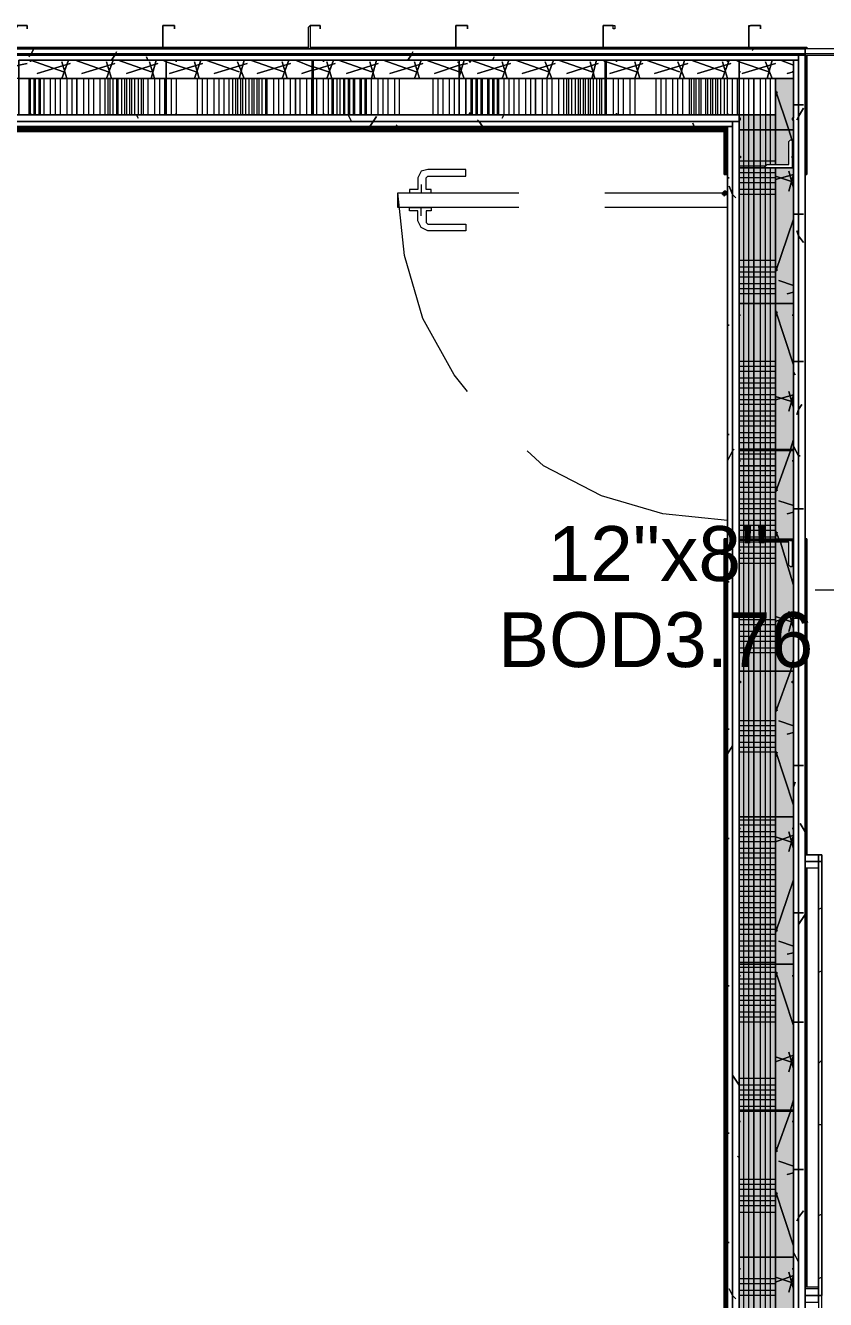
# Model space of a CAD drawing. Header units: metres. Extents: x -2 to 207, y -8 to 52.
# Drawn here: x 43.887 to 46.102, y 17.772 to 21.298 of the extents above; entities that cross this region are included whole.
import ezdxf

# ---------------------------------------------------------------- set-up
doc = ezdxf.new("R2010")
doc.units = ezdxf.units.M
doc.layers.add('HVAC - Ductos', color=5, linetype='Continuous', lineweight=0)
doc.layers.add('PDF_Text', color=7, linetype='Continuous', lineweight=0)
doc.layers.add('PDF_Geometry', color=7, linetype='Continuous', lineweight=0, true_color=0xaaaaaa)
doc.layers.add('PDF_Solid Fills', color=7, linetype='Continuous', lineweight=0, true_color=0xffffff)
doc.styles.add('PDF Helvetica', font='')
doc.styles.get('PDF Helvetica').set_extended_font_data('Helvetica')

msp = doc.modelspace()

# ---------------------------------------------------------------- hatches: boundary and pattern name
at = {"layer": 'PDF_Solid Fills', "lineweight": 0, "transparency": 33554559}
for points in [[(45.9629, 19.8773), (46.0088, 19.8773), (46.0088, 19.8039), (45.9996, 19.8039), (45.9996, 19.8681), (45.9629, 19.8681), (45.9629, 16.638), (46.0133, 16.638), (46.0133, 21.151), (45.9629, 21.151), (45.9629, 20.9127), (45.9996, 20.9127), (45.9996, 20.9814), (46.0088, 20.9814), (46.0088, 20.9036), (45.9629, 20.9036)], [(45.9629, 19.8773), (46.0088, 19.8773), (46.0088, 19.8039), (45.9996, 19.8039), (45.9996, 19.8681), (45.9629, 19.8681), (45.9629, 16.638), (46.0133, 16.638), (46.0133, 21.151), (45.9629, 21.151), (45.9629, 20.9127), (45.9996, 20.9127), (45.9996, 20.9814), (46.0088, 20.9814), (46.0088, 20.9036), (45.9629, 20.9036)], [(45.9629, 20.9127), (45.9629, 21.0501), (45.8621, 21.0501), (45.8621, 16.6884), (45.9629, 16.6884), (45.9629, 19.8727), (45.9309, 19.8773), (45.9629, 19.8773), (45.9629, 20.9036), (45.9309, 20.9081), (45.9355, 20.9127)], [(45.9629, 20.9127), (45.9629, 21.0501), (45.8621, 21.0501), (45.8621, 16.6884), (45.9629, 16.6884), (45.9629, 19.8681), (45.9401, 19.8727), (45.9309, 19.8773), (45.9629, 19.8773), (45.9629, 20.9036), (45.9309, 20.9081), (45.9355, 20.9127)]]:
    msp.add_hatch(color=256, dxfattribs=at).paths.add_polyline_path(points)

# ---------------------------------------------------------------- linework, layer by layer
at = {"layer": 'HVAC - Ductos', "lineweight": 0}
msp.add_lwpolyline([(46.5861, 19.7352), (46.0729, 19.7352)], dxfattribs=at)
at = {"layer": 'PDF_Geometry', "lineweight": 0}
for points in [[(43.8645, 21.2334), (43.86, 21.2334), (43.86, 21.293), (43.86, 21.2976), (43.8645, 21.2976), (43.892, 21.2976), (43.892, 21.2884), (43.892, 21.2976), (43.8645, 21.2976), (43.8645, 21.293), (43.86, 21.293), (43.86, 21.2334), (43.8645, 21.2334), (43.892, 21.2334)], [(44.2677, 21.2334), (44.2677, 21.293), (44.2677, 21.2976), (44.2997, 21.2976), (44.2997, 21.2884), (44.2997, 21.2976), (44.2677, 21.2976), (44.2677, 21.293), (44.2677, 21.2334), (44.2997, 21.2334)], [(44.6755, 21.2334), (44.6709, 21.2334), (44.6709, 21.293), (44.6755, 21.2976), (44.703, 21.2976), (44.703, 21.2884), (44.703, 21.2976), (44.6755, 21.2976), (44.6755, 21.293), (44.6755, 21.2334), (44.703, 21.2334)], [(45.0787, 21.2334), (45.0787, 21.293), (45.0787, 21.2976), (45.1108, 21.2976), (45.1108, 21.2884), (45.1108, 21.2976), (45.0787, 21.2976), (45.0787, 21.293), (45.0787, 21.2334), (45.1108, 21.2334)], [(45.4864, 21.2334), (45.4864, 21.293), (45.4864, 21.2976), (45.5185, 21.2976), (45.5185, 21.2884), (45.5139, 21.2884), (45.5139, 21.2976), (45.4864, 21.2976), (45.4864, 21.293), (45.4864, 21.2334), (45.5139, 21.2334), (45.5139, 21.238), (45.5185, 21.238), (45.5185, 21.2334)], [(45.8942, 21.2334), (45.8897, 21.2334), (45.8897, 21.293), (45.8897, 21.2976), (45.8942, 21.2976), (45.9217, 21.2976), (45.9217, 21.2884), (45.9217, 21.2976), (45.8942, 21.2976), (45.8897, 21.293), (45.8897, 21.2334), (45.8942, 21.2334), (45.9217, 21.2334)], [(46.6914, 21.2334), (41.7982, 21.2334), (41.7982, 21.2151), (46.6914, 21.2151)], [(46.0454, 21.2334), (42.0181, 21.2334), (42.0181, 21.2151), (46.0454, 21.2151)], [(43.892, 21.238), (43.892, 21.2334)], [(43.892, 21.2334), (44.2677, 21.2334)], [(44.2997, 21.238), (44.2997, 21.2334)], [(44.2997, 21.2334), (44.6755, 21.2334)], [(44.703, 21.238), (44.703, 21.2334)], [(44.703, 21.2334), (45.0787, 21.2334)], [(45.1108, 21.238), (45.1108, 21.2334)], [(45.1108, 21.2334), (45.4864, 21.2334)], [(45.5139, 21.2334), (45.8942, 21.2334)], [(45.9217, 21.238), (45.9217, 21.2334)], [(42.0319, 16.8212), (42.0319, 16.638), (42.0319, 16.6197), (45.8301, 16.6197), (46.0133, 16.6197), (46.0271, 16.6197), (46.0271, 21.0181), (46.0271, 21.2014), (46.0271, 21.2151), (42.0319, 21.2151), (42.0319, 21.2014), (42.0319, 21.0181)], [(43.9012, 21.2014), (43.8737, 21.2014), (43.8691, 21.2014), (43.8691, 21.0501), (43.8737, 21.0501), (43.9012, 21.0501), (43.9012, 21.0547), (43.9012, 21.0501), (43.8737, 21.0501), (43.8691, 21.0501), (43.8691, 21.2014), (43.8737, 21.2014), (43.9012, 21.2014), (43.9012, 21.1968)], [(43.9012, 21.2014), (44.2769, 21.2014)], [(44.3043, 21.2014), (44.2769, 21.2014), (44.2769, 21.0501), (44.3043, 21.0501), (44.3043, 21.0547), (44.3043, 21.0501), (44.2769, 21.0501), (44.2769, 21.2014), (44.3043, 21.2014), (44.3043, 21.1968)], [(44.3043, 21.2014), (44.6847, 21.2014)], [(44.7121, 21.2014), (44.6847, 21.2014), (44.6801, 21.2014), (44.6801, 21.0501), (44.6847, 21.0501), (44.7121, 21.0501), (44.7121, 21.0547), (44.7121, 21.0501), (44.6847, 21.0501), (44.6847, 21.2014), (44.7121, 21.2014), (44.7121, 21.1968)], [(44.7121, 21.2014), (45.0878, 21.2014)], [(45.1199, 21.2014), (45.0878, 21.2014), (45.0878, 21.0501), (45.1199, 21.0501), (45.1199, 21.0547), (45.1153, 21.0547), (45.1153, 21.0501), (45.0878, 21.0501), (45.0878, 21.2014), (45.1153, 21.2014), (45.1153, 21.1968), (45.1199, 21.1968)], [(45.1199, 21.2014), (45.4956, 21.2014)], [(45.5231, 21.2014), (45.4956, 21.2014), (45.491, 21.2014), (45.491, 21.0501), (45.4956, 21.0501), (45.5231, 21.0501), (45.5231, 21.0547), (45.5231, 21.0501), (45.4956, 21.0501), (45.4956, 21.2014), (45.5231, 21.2014), (45.5231, 21.1968)], [(45.5231, 21.2014), (45.8301, 21.2014)], [(45.8301, 21.1968), (45.8301, 21.2014)], [(45.8576, 21.2014), (45.8621, 21.2014), (45.8621, 21.0501), (45.8576, 21.0501), (45.8301, 21.0501), (45.8301, 21.0547), (45.8301, 21.0501), (45.8576, 21.0501), (45.8621, 21.0501), (45.8621, 21.2014), (45.8576, 21.2014), (45.8301, 21.2014)], [(45.8621, 21.1968), (45.8621, 21.2014), (46.0133, 21.2014), (46.0133, 21.1968), (46.0133, 21.1693), (46.0088, 21.1693), (46.0133, 21.1693), (46.0133, 21.1968), (46.0133, 21.2014), (45.8621, 21.2014), (45.8621, 21.1968), (45.8621, 21.1693)], [(46.0454, 16.6059), (46.0454, 21.2151), (46.0271, 21.2151), (46.0271, 16.6059)], [(46.05, 20.8852), (46.05, 21.2151), (46.05, 20.8852), (46.0454, 20.8852), (46.0454, 21.2151), (46.0454, 20.8852)], [(45.8667, 21.1693), (45.8621, 21.1693)], [(44.0294, 21.0501), (44.0294, 21.151)], [(44.6343, 21.151), (44.6343, 21.0501)], [(45.491, 21.151), (45.0878, 21.151), (44.6847, 21.151), (45.0878, 21.151)], [(45.1062, 21.151), (45.1062, 21.0501)], [(45.2986, 21.0501), (45.2986, 21.151)], [(45.9034, 21.151), (45.9034, 21.0501)], [(45.8621, 21.0501), (42.2014, 21.0501), (42.2014, 21.0319), (45.8621, 21.0319)], [(45.9034, 21.0501), (45.9034, 21.0089), (45.9034, 20.9036), (45.9034, 20.5279), (45.9034, 20.1247), (45.9034, 20.5279), (45.9034, 20.9036), (45.9034, 21.0089)], [(42.2151, 16.8212), (42.2151, 16.803), (45.8301, 16.803), (45.8438, 16.803), (45.8438, 21.0181), (45.8438, 21.0319), (42.2151, 21.0319), (42.2151, 21.0181)], [(42.2151, 21.0181), (45.8438, 21.0181), (45.8438, 21.0319), (42.2151, 21.0319)], [(42.2334, 21.0181), (45.8301, 21.0181), (45.8301, 16.8212), (42.2334, 16.8212)], [(42.2334, 21.0135), (45.8301, 21.0135), (42.2334, 21.0135), (45.8255, 21.0135)], [(45.8209, 21.0043), (45.8209, 21.0089), (45.8255, 21.0135), (45.8301, 21.0135), (45.8301, 21.0181), (45.8301, 20.8852), (45.8301, 21.0181), (45.8301, 20.8852), (45.8301, 21.0181), (45.8301, 21.0135), (45.8255, 21.0135), (45.8209, 21.0089), (45.8209, 21.0043), (45.8209, 20.8852), (45.8209, 21.0043), (45.8209, 20.8852), (45.8209, 21.0089), (42.2426, 21.0089), (45.8209, 21.0089), (45.8209, 20.8852)], [(45.7476, 21.0181), (42.2747, 21.0181)], [(45.8255, 20.8852), (45.8255, 21.0135), (45.8255, 20.8852), (45.8209, 20.8852), (45.8255, 20.8852), (45.8209, 20.8852), (45.8255, 20.8852), (45.8301, 20.8852), (45.8301, 21.0135), (45.8301, 20.8852), (45.8301, 21.0181), (45.8301, 20.8852)], [(45.8301, 21.0181), (45.8301, 16.803), (45.8438, 16.803), (45.8438, 21.0181)], [(45.8621, 21.041), (45.8621, 21.0089), (46.0133, 21.0089), (46.0133, 21.041), (46.0088, 21.041), (46.0088, 21.0364), (46.0133, 21.0364), (46.0133, 21.0089), (45.8621, 21.0089), (45.8621, 21.0364), (45.8667, 21.0364), (45.8667, 21.041)], [(45.9309, 20.9036), (45.9355, 20.9081), (45.9401, 20.9127), (45.9996, 20.9127), (45.9996, 20.9769), (46.0042, 20.9814), (46.0088, 20.9814), (46.0088, 20.9036)], [(46.0133, 21.0089), (46.0133, 19.8727)], [(46.0133, 20.9036), (45.8621, 20.9036), (45.8621, 20.9356), (45.8667, 20.9356), (45.8667, 20.931), (45.8621, 20.931), (45.8621, 20.9036), (46.0133, 20.9036), (46.0133, 20.931), (46.0088, 20.931), (46.0088, 20.9356), (46.0133, 20.9356)], [(45.0008, 20.8806), (45.1062, 20.8806), (45.1062, 20.899), (45.0008, 20.899), (44.9825, 20.8944), (44.9733, 20.8761), (44.9733, 20.844), (44.9504, 20.844), (44.9504, 20.8348), (45.01, 20.8348), (45.01, 20.844), (44.9962, 20.844), (44.9962, 20.8761)], [(45.8621, 20.5279), (45.8621, 20.9036)], [(45.8301, 20.8348), (45.8255, 20.8394), (45.8209, 20.8394), (45.8163, 20.8348), (45.8163, 20.8302), (45.8209, 20.8302), (45.8209, 20.8256), (45.8255, 20.8302), (45.8301, 20.8302)], [(45.8301, 20.8348), (45.8255, 20.8394), (45.8209, 20.8394), (45.8163, 20.8348), (45.8163, 20.8302), (45.8209, 20.8302), (45.8209, 20.8256), (45.8255, 20.8302), (45.8301, 20.8302)], [(45.8301, 20.8348), (45.8255, 20.8394), (45.8209, 20.8394), (45.8163, 20.8348), (45.8163, 20.8302), (45.8209, 20.8302), (45.8209, 20.8256), (45.8255, 20.8302), (45.8301, 20.8302)], [(45.8301, 20.8348), (45.8255, 20.8394), (45.8209, 20.8394), (45.8163, 20.8348), (45.8163, 20.8302), (45.8209, 20.8302), (45.8209, 20.8256), (45.8255, 20.8302), (45.8301, 20.8302)], [(45.8301, 20.8348), (45.8255, 20.8394), (45.8209, 20.8394), (45.8163, 20.8348), (45.8163, 20.8302), (45.8209, 20.8302), (45.8209, 20.8256), (45.8255, 20.8302), (45.8301, 20.8302)], [(45.8301, 20.8348), (45.8255, 20.8394), (45.8209, 20.8394), (45.8163, 20.8348), (45.8163, 20.8302), (45.8209, 20.8302), (45.8209, 20.8256), (45.8255, 20.8302), (45.8301, 20.8302)], [(45.8301, 20.8348), (45.8255, 20.8394), (45.8209, 20.8394), (45.8163, 20.8348), (45.8163, 20.8302), (45.8209, 20.8302), (45.8209, 20.8256), (45.8255, 20.8302), (45.8301, 20.8302)], [(45.8301, 20.8348), (45.8255, 20.8394), (45.8209, 20.8394), (45.8163, 20.8348), (45.8163, 20.8302), (45.8209, 20.8302), (45.8209, 20.8256), (45.8255, 20.8302), (45.8301, 20.8302)], [(45.8255, 20.8348), (45.8255, 20.8394), (45.8209, 20.8394), (45.8209, 20.8348), (45.8209, 20.8302), (45.8255, 20.8302)], [(45.8255, 20.8394), (45.8209, 20.8394)], [(45.8255, 20.8394), (45.8209, 20.8394)], [(45.8209, 20.8348), (45.8209, 20.8302)], [(45.8209, 20.8348), (45.8209, 20.8302)], [(45.8255, 20.8302), (45.8255, 20.8348)], [(45.8255, 20.8302), (45.8255, 20.8348)], [(44.9962, 20.7524), (45.0008, 20.7478), (45.1062, 20.7478), (45.1062, 20.7294), (45.0008, 20.7294), (44.9825, 20.7386), (44.9733, 20.757), (44.9733, 20.7844), (44.9504, 20.7844), (44.9504, 20.7936), (45.01, 20.7936), (45.01, 20.7844), (44.9962, 20.7844), (44.9962, 20.757)], [(45.8621, 20.5279), (46.0133, 20.5279), (46.0133, 20.4958), (46.0088, 20.4958), (46.0133, 20.4958), (46.0133, 20.5279), (45.8621, 20.5279), (45.8621, 20.4958)], [(45.8667, 20.4958), (45.8621, 20.4958)], [(45.8621, 20.1201), (45.8621, 20.4958)], [(45.8621, 20.1201), (45.8621, 20.1247), (46.0133, 20.1247), (46.0133, 20.1201), (46.0133, 20.0926), (46.0088, 20.0926), (46.0133, 20.0926), (46.0133, 20.1201), (45.8621, 20.1201), (45.8621, 20.0926)], [(45.9034, 20.1201), (45.9034, 19.8773)], [(45.9629, 19.8773), (45.9629, 20.1201)], [(45.8667, 20.0926), (45.8621, 20.0926)], [(45.8621, 19.103), (45.8621, 20.0926)], [(45.8621, 20.0788), (45.9629, 20.0788)], [(45.8621, 19.8727), (45.8621, 19.8773), (46.0133, 19.8773), (46.0133, 19.8727), (46.0133, 19.8452), (46.0088, 19.8452), (46.0133, 19.8452), (46.0133, 19.8727), (45.8621, 19.8727), (45.8621, 19.8452)], [(45.9034, 19.8727), (45.9034, 19.5107), (45.9034, 19.1075), (45.9034, 18.6998), (45.9034, 18.2966), (45.9034, 18.6998), (45.9034, 19.1075), (45.9034, 19.5107)], [(46.0088, 19.7994), (46.0042, 19.7994), (45.9996, 19.8039), (45.9996, 19.8681), (45.9401, 19.8681), (45.9355, 19.8681), (45.9309, 19.8727), (46.0088, 19.8727)], [(46.0454, 19.8773), (46.0454, 19.0022), (46.0821, 19.0022), (46.0821, 18.9838), (46.0821, 19.0022), (46.0454, 19.0022), (46.0454, 19.8773), (46.05, 19.8773), (46.05, 19.0022), (46.05, 19.8773)], [(45.8667, 19.8452), (45.8621, 19.8452)], [(46.0133, 19.8452), (46.0133, 19.5107)], [(45.8621, 19.5107), (46.0133, 19.5107), (46.0133, 19.4787), (46.0088, 19.4787), (46.0088, 19.4832), (46.0133, 19.4832), (46.0133, 19.5107), (45.8621, 19.5107), (45.8621, 19.4832), (45.8667, 19.4832), (45.8667, 19.4787), (45.8621, 19.4787)], [(46.0133, 19.4832), (46.0133, 18.6998)], [(45.8621, 19.103), (45.8621, 19.1075), (46.0133, 19.1075), (46.0133, 19.103), (46.0133, 19.0754), (46.0088, 19.0754), (46.0133, 19.0754), (46.0133, 19.103), (46.0133, 19.1075), (45.8621, 19.1075), (45.8621, 19.103), (45.8621, 19.0754)], [(45.8667, 19.0754), (45.8621, 19.0754)], [(45.8621, 17.8888), (45.8621, 19.0754)], [(46.0912, 18.9838), (46.0912, 19.0022), (46.0821, 19.0022), (46.0821, 18.9838), (46.0821, 19.0022), (46.0912, 19.0022), (46.0912, 18.9838), (46.0821, 18.9838), (46.0454, 18.9838), (46.0821, 18.9838), (46.0821, 17.7834), (46.0821, 18.9838)], [(46.0912, 17.7834), (46.0912, 18.9838)], [(46.05, 17.8063), (46.05, 18.9655)], [(45.8621, 18.8097), (45.9629, 18.8097)], [(45.8621, 18.6998), (46.0133, 18.6998), (46.0133, 18.6677), (46.0088, 18.6677), (46.0133, 18.6677), (46.0133, 18.6998), (45.8621, 18.6998), (45.8621, 18.6677)], [(45.8667, 18.6677), (45.8621, 18.6677)], [(46.0133, 18.6677), (46.0133, 18.292)], [(45.8621, 18.292), (45.8621, 18.2966), (46.0133, 18.2966), (46.0133, 18.292), (46.0133, 18.2645), (46.0088, 18.2645), (46.0133, 18.2645), (46.0133, 18.292), (45.8621, 18.292), (45.8621, 18.2645)], [(45.8667, 18.2645), (45.8621, 18.2645)], [(45.9034, 18.292), (45.9034, 17.8888), (45.9034, 17.481), (45.9034, 17.0779), (45.9034, 16.6883), (45.9034, 17.0779), (45.9034, 17.481), (45.9034, 17.8888)], [(46.0133, 18.2645), (46.0133, 17.481)], [(45.8621, 17.8888), (46.0133, 17.8888), (46.0133, 17.8567), (46.0088, 17.8567), (46.0133, 17.8567), (46.0133, 17.8888), (45.8621, 17.8888), (45.8621, 17.8567)], [(45.8667, 17.8567), (45.8621, 17.8567)]]:
    msp.add_lwpolyline(points, close=True, dxfattribs=at)
at = {"layer": 'PDF_Geometry', "color": 254, "lineweight": 0, "true_color": 0xd2d2d2}
for points in [[(45.9079, 21.2976), (45.9125, 21.2976)], [(44.3043, 21.1968), (44.3043, 21.2014)], [(44.6801, 21.1922), (44.6847, 21.1968)], [(44.6801, 21.0731), (44.6847, 21.0731)], [(45.8621, 19.8589), (45.8621, 19.8635)], [(45.8759, 19.8727), (45.8759, 19.8773)], [(45.9996, 19.8727), (45.9996, 19.8773)], [(45.9263, 18.292), (45.9263, 18.2966)]]:
    msp.add_lwpolyline(points, dxfattribs=at)
at = {"layer": 'PDF_Geometry', "lineweight": 0}
for points in [[(42.0089, 21.238), (42.238, 21.238), (42.6458, 21.238), (43.049, 21.238), (43.4568, 21.238), (43.86, 21.238), (44.2677, 21.238), (44.6709, 21.238)], [(42.0089, 21.238), (42.238, 21.238), (42.6458, 21.238), (43.049, 21.238), (43.4568, 21.238), (43.86, 21.238), (44.2677, 21.238), (44.6709, 21.238)], [(42.238, 21.2334), (42.0181, 21.2334), (46.0454, 21.2334), (45.9217, 21.2334)], [(42.238, 21.2334), (42.0181, 21.2334), (42.0181, 21.0181), (42.0181, 16.8212), (42.0181, 16.6059), (45.8301, 16.6059), (46.0454, 16.6059), (46.0454, 21.0181), (46.0454, 21.2334), (45.9217, 21.2334)], [(42.238, 21.2334), (42.0181, 21.2334), (46.0454, 21.2334), (45.9217, 21.2334)], [(44.2677, 21.2334), (43.892, 21.2334)], [(44.2677, 21.2334), (43.892, 21.2334)], [(44.6755, 21.2334), (44.2997, 21.2334)], [(44.6755, 21.2334), (44.2997, 21.2334)], [(44.6755, 21.238), (45.0787, 21.238), (45.4864, 21.238), (45.8897, 21.238), (46.05, 21.238)], [(44.6755, 21.238), (45.0787, 21.238), (45.4864, 21.238), (45.8897, 21.238), (46.05, 21.238)], [(45.0787, 21.2334), (44.703, 21.2334)], [(45.0787, 21.2334), (44.703, 21.2334)], [(45.4864, 21.2334), (45.1108, 21.2334)], [(45.4864, 21.2334), (45.1108, 21.2334)], [(45.8942, 21.2334), (45.5139, 21.2334)], [(45.8942, 21.2334), (45.5139, 21.2334)], [(46.0454, 21.2334), (45.9217, 21.2334)], [(46.0454, 21.2334), (46.05, 21.238)], [(46.05, 21.238), (46.0454, 21.2334)], [(46.0454, 21.2334), (46.0454, 21.2151), (46.0454, 21.0181)], [(46.0454, 16.6059), (46.0454, 21.2334), (46.0454, 16.6059)], [(46.05, 21.238), (46.05, 21.2334)], [(46.05, 21.238), (46.05, 21.2334)], [(41.7982, 21.2197), (46.6914, 21.2197)], [(45.8576, 21.2014), (46.0271, 21.2014), (46.0271, 21.2151), (42.0319, 21.2151), (42.0319, 21.2014), (42.2014, 21.2014)], [(43.9012, 21.2014), (44.2769, 21.2014)], [(44.3043, 21.2014), (44.6847, 21.2014)], [(44.7121, 21.2014), (45.0878, 21.2014)], [(45.1199, 21.2014), (45.4956, 21.2014)], [(45.5231, 21.2014), (45.8301, 21.2014)], [(46.0133, 16.6426), (46.0133, 16.6197), (46.0271, 16.6197), (46.0271, 21.2014), (46.0133, 21.2014), (46.0133, 21.1968), (46.0133, 21.2014), (45.8576, 21.2014), (46.0133, 21.2014), (46.0133, 21.1968)], [(46.0454, 21.0181), (46.0454, 21.2151)], [(42.1005, 21.0501), (45.9629, 21.0501), (45.9629, 21.151), (45.8621, 21.151), (45.4956, 21.151), (45.8621, 21.151), (46.0133, 21.151), (46.0133, 21.1693)], [(46.0133, 21.041), (46.0133, 21.1693), (46.0133, 21.151), (46.0133, 21.041), (46.0133, 21.151), (45.9629, 21.151), (45.9629, 21.0089), (45.9629, 20.9127)], [(44.6801, 21.0501), (44.6801, 21.151), (44.2769, 21.151), (43.8691, 21.151), (43.4659, 21.151), (43.0627, 21.151), (42.6549, 21.151), (42.2014, 21.151), (42.1005, 21.151), (42.1005, 21.0501), (42.1005, 21.0181), (42.1005, 20.8669), (42.1005, 20.4408), (42.1005, 20.0376), (42.2014, 20.0376)], [(45.4956, 21.0501), (45.4956, 21.151), (45.8621, 21.151), (45.9629, 21.151), (45.9629, 21.0501), (45.9629, 21.0181), (45.9629, 21.0089), (45.9629, 20.9127), (45.9629, 21.0089), (45.9629, 21.0501), (45.8621, 21.0501), (45.8621, 20.9356), (45.8621, 21.0181), (45.8621, 21.0319), (45.8621, 21.0501), (42.2014, 21.0501)], [(43.8691, 21.151), (44.2769, 21.151), (44.6801, 21.151), (44.2769, 21.151), (43.8691, 21.151)], [(43.8966, 21.151), (43.8966, 21.0501)], [(43.9012, 21.0501), (43.9012, 21.151)], [(43.9104, 21.151), (43.9104, 21.0501)], [(43.9149, 21.0501), (43.9149, 21.151)], [(43.9241, 21.151), (43.9241, 21.0501)], [(43.9286, 21.0501), (43.9286, 21.151)], [(43.9378, 21.151), (43.9378, 21.0501)], [(43.9562, 21.151), (43.9562, 21.0501)], [(43.9699, 21.151), (43.9699, 21.0501)], [(43.9836, 21.151), (43.9836, 21.0501)], [(44.002, 21.151), (44.002, 21.0501)], [(44.0157, 21.151), (44.0157, 21.0501)], [(44.0478, 21.151), (44.0478, 21.0501)], [(44.0615, 21.151), (44.0615, 21.0501)], [(44.0753, 21.151), (44.0753, 21.0501)], [(44.0936, 21.151), (44.0936, 21.0501)], [(44.1074, 21.151), (44.1074, 21.0501)], [(44.1165, 21.0501), (44.1165, 21.151)], [(44.1211, 21.151), (44.1211, 21.0501)], [(44.1303, 21.0501), (44.1303, 21.151)], [(44.1394, 21.151), (44.1394, 21.0501)], [(44.144, 21.0501), (44.144, 21.151)], [(44.1532, 21.151), (44.1532, 21.0501)], [(44.1623, 21.0501), (44.1623, 21.151)], [(44.1669, 21.151), (44.1669, 21.0501)], [(44.1761, 21.0501), (44.1761, 21.151)], [(44.1807, 21.151), (44.1807, 21.0501)], [(44.1898, 21.0501), (44.1898, 21.151)], [(44.199, 21.151), (44.199, 21.0501)], [(44.2081, 21.0501), (44.2081, 21.151)], [(44.2127, 21.151), (44.2127, 21.0501)], [(44.2265, 21.151), (44.2265, 21.0501)], [(44.2448, 21.151), (44.2448, 21.0501)], [(44.2585, 21.151), (44.2585, 21.0501)], [(44.2723, 21.151), (44.2723, 21.0501)], [(44.2906, 21.151), (44.2906, 21.0501)], [(44.3043, 21.151), (44.3043, 21.0501)], [(44.3639, 21.0501), (44.3639, 21.151)], [(44.3777, 21.0501), (44.3777, 21.151)], [(44.3914, 21.0501), (44.3914, 21.151)], [(44.4098, 21.0501), (44.4098, 21.151)], [(44.4235, 21.0501), (44.4235, 21.151)], [(44.4372, 21.0501), (44.4372, 21.151)], [(44.451, 21.0501), (44.451, 21.151)], [(44.4602, 21.151), (44.4602, 21.0501)], [(44.4693, 21.0501), (44.4693, 21.151)], [(44.4739, 21.151), (44.4739, 21.0501)], [(44.483, 21.0501), (44.483, 21.151)], [(44.4876, 21.151), (44.4876, 21.0501)], [(44.4968, 21.0501), (44.4968, 21.151)], [(44.506, 21.151), (44.506, 21.0501)], [(44.5152, 21.0501), (44.5152, 21.151)], [(44.5197, 21.151), (44.5197, 21.0501)], [(44.5289, 21.0501), (44.5289, 21.151)], [(44.5334, 21.151), (44.5334, 21.0501)], [(44.5426, 21.0501), (44.5426, 21.151)], [(44.5518, 21.151), (44.5518, 21.0501)], [(44.5564, 21.0501), (44.5564, 21.151)], [(44.5747, 21.0501), (44.5747, 21.151)], [(44.5884, 21.0501), (44.5884, 21.151)], [(44.6022, 21.0501), (44.6022, 21.151)], [(44.6205, 21.0501), (44.6205, 21.151)], [(44.648, 21.0501), (44.648, 21.151)], [(44.6663, 21.0501), (44.6663, 21.151)], [(45.491, 21.151), (45.0878, 21.151), (44.6847, 21.151)], [(44.6938, 21.0501), (44.6938, 21.151)], [(44.7121, 21.0501), (44.7121, 21.151)], [(44.7259, 21.0501), (44.7259, 21.151)], [(44.7351, 21.151), (44.7351, 21.0501)], [(44.7396, 21.0501), (44.7396, 21.151)], [(44.7488, 21.151), (44.7488, 21.0501)], [(44.7579, 21.0501), (44.7579, 21.151)], [(44.7671, 21.151), (44.7671, 21.0501)], [(44.7717, 21.0501), (44.7717, 21.151)], [(44.7809, 21.151), (44.7809, 21.0501)], [(44.7855, 21.0501), (44.7855, 21.151)], [(44.7946, 21.151), (44.7946, 21.0501)], [(44.7992, 21.0501), (44.7992, 21.151)], [(44.8129, 21.151), (44.8129, 21.0501)], [(44.8175, 21.0501), (44.8175, 21.151)], [(44.8267, 21.151), (44.8267, 21.0501)], [(44.8313, 21.0501), (44.8313, 21.151)], [(44.845, 21.0501), (44.845, 21.151)], [(44.8633, 21.0501), (44.8633, 21.151)], [(44.8771, 21.0501), (44.8771, 21.151)], [(44.8908, 21.0501), (44.8908, 21.151)], [(44.9092, 21.0501), (44.9092, 21.151)], [(44.9229, 21.0501), (44.9229, 21.151)], [(45.0145, 21.151), (45.0145, 21.0501)], [(45.0283, 21.151), (45.0283, 21.0501)], [(45.042, 21.151), (45.042, 21.0501)], [(45.0604, 21.151), (45.0604, 21.0501)], [(45.0741, 21.151), (45.0741, 21.0501)], [(45.0878, 21.151), (45.0878, 21.0501)], [(45.1199, 21.151), (45.1199, 21.0501)], [(45.1245, 21.0501), (45.1245, 21.151)], [(45.1336, 21.151), (45.1336, 21.0501)], [(45.1382, 21.0501), (45.1382, 21.151)], [(45.1474, 21.151), (45.1474, 21.0501)], [(45.152, 21.0501), (45.152, 21.151)], [(45.1657, 21.151), (45.1657, 21.0501)], [(45.1703, 21.0501), (45.1703, 21.151)], [(45.1795, 21.151), (45.1795, 21.0501)], [(45.1841, 21.0501), (45.1841, 21.151)], [(45.1932, 21.151), (45.1932, 21.0501)], [(45.1978, 21.0501), (45.1978, 21.151)], [(45.2115, 21.151), (45.2115, 21.0501)], [(45.2253, 21.151), (45.2253, 21.0501)], [(45.239, 21.151), (45.239, 21.0501)], [(45.2528, 21.151), (45.2528, 21.0501)], [(45.2711, 21.151), (45.2711, 21.0501)], [(45.2849, 21.151), (45.2849, 21.0501)], [(45.3169, 21.151), (45.3169, 21.0501)], [(45.3307, 21.151), (45.3307, 21.0501)], [(45.3444, 21.151), (45.3444, 21.0501)], [(45.3627, 21.151), (45.3627, 21.0501)], [(45.3765, 21.151), (45.3765, 21.0501)], [(45.3857, 21.0501), (45.3857, 21.151)], [(45.3903, 21.151), (45.3903, 21.0501)], [(45.3994, 21.0501), (45.3994, 21.151)], [(45.4085, 21.151), (45.4085, 21.0501)], [(45.4177, 21.0501), (45.4177, 21.151)], [(45.4223, 21.151), (45.4223, 21.0501)], [(45.4315, 21.0501), (45.4315, 21.151)], [(45.4361, 21.151), (45.4361, 21.0501)], [(45.4452, 21.0501), (45.4452, 21.151)], [(45.4498, 21.151), (45.4498, 21.0501)], [(45.459, 21.0501), (45.459, 21.151)], [(45.4681, 21.151), (45.4681, 21.0501)], [(45.4773, 21.0501), (45.4773, 21.151)], [(45.4819, 21.151), (45.4819, 21.0501)], [(45.5139, 21.151), (45.5139, 21.0501)], [(45.5277, 21.151), (45.5277, 21.0501)], [(45.5414, 21.151), (45.5414, 21.0501)], [(45.5598, 21.151), (45.5598, 21.0501)], [(45.5735, 21.151), (45.5735, 21.0501)], [(45.633, 21.0501), (45.633, 21.151)], [(45.6468, 21.0501), (45.6468, 21.151)], [(45.6606, 21.0501), (45.6606, 21.151)], [(45.6788, 21.0501), (45.6788, 21.151)], [(45.6926, 21.0501), (45.6926, 21.151)], [(45.7064, 21.0501), (45.7064, 21.151)], [(45.7247, 21.0501), (45.7247, 21.151)], [(45.7293, 21.151), (45.7293, 21.0501)], [(45.7384, 21.0501), (45.7384, 21.151)], [(45.743, 21.151), (45.743, 21.0501)], [(45.7522, 21.0501), (45.7522, 21.151)], [(45.7568, 21.151), (45.7568, 21.0501)], [(45.7705, 21.0501), (45.7705, 21.151)], [(45.7751, 21.151), (45.7751, 21.0501)], [(45.7843, 21.0501), (45.7843, 21.151)], [(45.7888, 21.151), (45.7888, 21.0501)], [(45.798, 21.0501), (45.798, 21.151)], [(45.8026, 21.151), (45.8026, 21.0501)], [(45.8117, 21.0501), (45.8117, 21.151)], [(45.8209, 21.151), (45.8209, 21.0501)], [(45.8301, 21.0501), (45.8301, 21.151)], [(45.8438, 21.0501), (45.8438, 21.151)], [(45.8576, 21.0501), (45.8576, 21.151)], [(45.9355, 21.151), (45.9355, 21.0501), (45.9355, 21.0089), (45.9355, 20.9081), (45.8621, 20.9081)], [(45.8759, 20.1247), (45.8759, 20.5279), (45.8759, 20.9036), (45.8759, 21.0089), (45.8759, 21.0501), (45.8759, 21.151)], [(45.8897, 20.1247), (45.8897, 20.5279), (45.8897, 20.9036), (45.8897, 21.0089), (45.8897, 21.0501), (45.8897, 21.151)], [(45.9217, 19.8773), (45.9217, 20.1201), (45.9217, 20.5279), (45.9217, 20.9036), (45.9217, 21.0089), (45.9217, 21.0501), (45.9217, 21.151)], [(45.9492, 20.9127), (45.9492, 21.0089), (45.9492, 21.0501), (45.9492, 21.151)], [(42.2426, 16.8304), (42.2426, 21.0043), (42.2426, 21.0089), (42.238, 21.0089), (42.2334, 21.0135), (42.2334, 21.0181), (42.2334, 21.0135), (42.238, 21.0089), (42.2426, 21.0089), (42.2426, 21.0043), (45.8209, 21.0043), (45.8209, 21.0089), (45.8255, 21.0135), (45.8301, 21.0135), (45.8301, 21.0181), (42.2334, 21.0181), (42.2334, 16.8212)], [(45.8301, 16.8212), (45.8301, 21.0181), (42.2334, 21.0181), (45.8301, 21.0181), (45.8301, 21.0135), (45.8255, 21.0135), (45.8209, 21.0089), (45.8209, 21.0043), (42.2426, 21.0043), (42.2426, 21.0089), (42.238, 21.0089), (42.2334, 21.0135), (42.2334, 21.0181), (42.2334, 16.8212), (42.2334, 21.0181), (42.2334, 16.8212)], [(42.2334, 21.0181), (45.8301, 21.0181), (42.2334, 21.0181)], [(45.8301, 21.0181), (45.8301, 16.8212), (45.8301, 21.0181)], [(45.8621, 20.9356), (45.8621, 21.0319), (45.8438, 21.0319), (45.8438, 16.7892)], [(46.0454, 16.7571), (46.0821, 16.7571), (46.0821, 16.7388), (46.0454, 16.7388), (46.0821, 16.7388), (46.0821, 16.7205), (46.0454, 16.7205), (46.0454, 16.6059), (46.0454, 21.0181)], [(46.0133, 21.0089), (46.0133, 19.8727)], [(45.9629, 20.9219), (45.8621, 20.9219)], [(45.8301, 19.8773), (45.8301, 20.8852)], [(45.9629, 20.9036), (45.9629, 20.5279), (45.9629, 20.1247), (45.9629, 20.5279), (45.9629, 20.9036), (45.9629, 20.5279), (45.9629, 20.1247), (45.8621, 20.1247)], [(45.8621, 20.5279), (45.8621, 20.9036)], [(45.9629, 20.8898), (45.8621, 20.8898)], [(45.9629, 20.8761), (45.8621, 20.8761)], [(45.9355, 20.1247), (45.9355, 20.5279), (45.9355, 20.9036)], [(45.9492, 20.1247), (45.9492, 20.5279), (45.9492, 20.9036)], [(46.0454, 20.8852), (46.0454, 19.8773)], [(44.9825, 20.8577), (44.9825, 20.8348)], [(45.8301, 20.8302), (45.8255, 20.8302), (45.8209, 20.8256), (45.8209, 20.8302), (45.8163, 20.8302), (45.8163, 20.8348), (45.8209, 20.8394), (45.8255, 20.8394), (45.8301, 20.8348), (45.8255, 20.8394), (45.8209, 20.8394), (45.8163, 20.8348), (45.8163, 20.8302), (45.8209, 20.8302), (45.8209, 20.8256), (45.8255, 20.8302), (45.8301, 20.8302), (45.8255, 20.8302), (45.8209, 20.8256), (45.8209, 20.8302), (45.8163, 20.8302), (45.8163, 20.8348), (45.8209, 20.8394), (45.8255, 20.8394), (45.8301, 20.8348), (45.8255, 20.8394), (45.8209, 20.8394), (45.8163, 20.8348), (45.8163, 20.8302), (45.8209, 20.8302), (45.8209, 20.8256), (45.8255, 20.8302), (45.8301, 20.8302), (45.8255, 20.8302), (45.8209, 20.8256), (45.8209, 20.8302), (45.8163, 20.8302), (45.8163, 20.8348), (45.8209, 20.8394), (45.8255, 20.8394), (45.8301, 20.8348), (45.8255, 20.8394), (45.8209, 20.8394), (45.8163, 20.8348), (45.8163, 20.8302), (45.8209, 20.8302), (45.8209, 20.8256), (45.8255, 20.8302), (45.8301, 20.8302), (45.8255, 20.8302), (45.8209, 20.8256), (45.8209, 20.8302), (45.8163, 20.8302), (45.8163, 20.8348), (45.8209, 20.8394), (45.8255, 20.8394), (45.8301, 20.8348), (45.8255, 20.8394), (45.8209, 20.8394), (45.8163, 20.8348), (45.8163, 20.8302), (45.8209, 20.8302), (45.8209, 20.8256), (45.8255, 20.8302), (45.8301, 20.8302), (45.8301, 19.9277), (45.6514, 19.946), (45.4819, 19.9963), (45.3215, 20.0788), (45.2757, 20.1201)], [(45.8255, 20.8394), (45.8209, 20.8394)], [(45.8209, 20.8394), (45.8255, 20.8394)], [(45.8209, 20.8394), (45.8255, 20.8394)], [(45.8209, 20.8394), (45.8255, 20.8394)], [(45.8209, 20.8394), (45.8255, 20.8394)], [(45.8255, 20.8394), (45.8209, 20.8394)], [(45.8209, 20.8394), (45.8255, 20.8394)], [(45.8209, 20.8394), (45.8255, 20.8394)], [(45.8209, 20.8394), (45.8255, 20.8394)], [(45.8209, 20.8394), (45.8255, 20.8394)], [(45.8255, 20.8394), (45.8209, 20.8394)], [(45.8209, 20.8394), (45.8255, 20.8394)], [(45.8209, 20.8394), (45.8255, 20.8394)], [(45.8209, 20.8394), (45.8255, 20.8394)], [(45.8209, 20.8394), (45.8255, 20.8394)], [(45.9629, 20.8623), (45.8621, 20.8623)], [(45.9629, 20.844), (45.8621, 20.844)], [(45.1108, 20.285), (45.0741, 20.3308), (44.987, 20.4866), (44.9366, 20.6607), (44.9183, 20.8348), (45.2528, 20.8348)], [(45.2528, 20.7936), (44.9183, 20.7936), (44.9183, 20.8348)], [(45.491, 20.8348), (45.8301, 20.8348), (45.8301, 20.7936), (45.491, 20.7936)], [(45.8209, 20.8348), (45.8209, 20.8302)], [(45.8209, 20.8302), (45.8209, 20.8348)], [(45.8209, 20.8302), (45.8209, 20.8348)], [(45.8209, 20.8302), (45.8209, 20.8348)], [(45.8209, 20.8302), (45.8209, 20.8348)], [(45.8209, 20.8348), (45.8209, 20.8302)], [(45.8209, 20.8302), (45.8209, 20.8348)], [(45.8209, 20.8302), (45.8209, 20.8348)], [(45.8209, 20.8302), (45.8209, 20.8348)], [(45.8209, 20.8302), (45.8209, 20.8348)], [(45.8209, 20.8348), (45.8209, 20.8302)], [(45.8209, 20.8302), (45.8209, 20.8348)], [(45.8209, 20.8302), (45.8209, 20.8348)], [(45.8209, 20.8302), (45.8209, 20.8348)], [(45.8209, 20.8302), (45.8209, 20.8348)], [(45.8255, 20.8302), (45.8255, 20.8348)], [(45.8255, 20.8348), (45.8255, 20.8302)], [(45.8255, 20.8348), (45.8255, 20.8302)], [(45.8255, 20.8348), (45.8255, 20.8302)], [(45.8255, 20.8348), (45.8255, 20.8302)], [(45.8255, 20.8302), (45.8255, 20.8348)], [(45.8255, 20.8348), (45.8255, 20.8302)], [(45.8255, 20.8348), (45.8255, 20.8302)], [(45.8255, 20.8348), (45.8255, 20.8302)], [(45.8255, 20.8348), (45.8255, 20.8302)], [(45.8255, 20.8302), (45.8255, 20.8348)], [(45.8255, 20.8348), (45.8255, 20.8302)], [(45.8255, 20.8348), (45.8255, 20.8302)], [(45.8255, 20.8348), (45.8255, 20.8302)], [(45.8255, 20.8348), (45.8255, 20.8302)], [(45.9629, 20.8302), (45.8621, 20.8302)], [(44.9825, 20.7707), (44.9825, 20.7936)], [(45.9629, 20.647), (45.8621, 20.647)], [(45.9629, 20.6286), (45.8621, 20.6286)], [(45.9629, 20.6149), (45.8621, 20.6149)], [(45.9629, 20.6012), (45.8621, 20.6012)], [(45.9629, 20.5828), (45.8621, 20.5828)], [(45.9629, 20.5691), (45.8621, 20.5691)], [(45.9629, 20.5553), (45.8621, 20.5553)], [(45.8621, 20.1201), (45.8621, 20.4958)], [(45.9629, 20.3675), (45.8621, 20.3675)], [(45.9629, 20.3537), (45.8621, 20.3537)], [(45.9629, 20.34), (45.8621, 20.34)], [(45.9629, 20.3217), (45.8621, 20.3217)], [(45.9629, 20.3079), (45.8621, 20.3079)], [(45.9629, 20.2942), (45.8621, 20.2942)], [(45.9629, 20.2758), (45.8621, 20.2758)], [(45.9629, 20.2621), (45.8621, 20.2621)], [(45.9629, 20.2484), (45.8621, 20.2484)], [(45.9629, 20.23), (45.8621, 20.23)], [(45.9629, 20.2163), (45.8621, 20.2163)], [(45.9629, 20.2026), (45.8621, 20.2026)], [(45.9629, 20.1888), (45.8621, 20.1888)], [(45.9629, 20.1705), (45.8621, 20.1705)], [(45.9629, 20.1567), (45.8621, 20.1567)], [(45.9629, 20.143), (45.8621, 20.143)], [(45.9629, 20.1109), (45.8621, 20.1109)], [(45.9629, 20.0972), (45.8621, 20.0972)], [(45.8759, 19.8773), (45.8759, 20.1201)], [(45.8897, 19.8773), (45.8897, 20.1201)], [(45.9355, 19.8773), (45.9355, 20.1201)], [(45.9492, 19.8773), (45.9492, 20.1201)], [(45.9629, 19.8773), (45.9629, 20.1201)], [(45.8621, 19.103), (45.8621, 20.0926)], [(45.9629, 20.0651), (45.8621, 20.0651)], [(45.9629, 20.0514), (45.8621, 20.0514)], [(45.9629, 20.033), (45.8621, 20.033)], [(45.9629, 20.0193), (45.8621, 20.0193)], [(45.9629, 20.0055), (45.8621, 20.0055)], [(45.9629, 19.9872), (45.8621, 19.9872)], [(45.9629, 19.9735), (45.8621, 19.9735)], [(45.9629, 19.9597), (45.8621, 19.9597)], [(45.9629, 19.946), (45.8621, 19.946)], [(45.9629, 19.9277), (45.8621, 19.9277)], [(45.9629, 19.9139), (45.8621, 19.9139)], [(45.9629, 19.9001), (45.8621, 19.9001)], [(45.8301, 16.8212), (45.8301, 19.8773), (45.8255, 19.8773), (45.8255, 16.8212), (45.8255, 19.8773), (45.8209, 19.8773), (45.8255, 19.8773), (45.8209, 19.8773), (45.8209, 16.8304)], [(45.8301, 16.8212), (45.8301, 19.8773), (45.8301, 16.8212), (45.8301, 19.8773), (45.8301, 16.8212), (45.8301, 19.8773), (45.8255, 19.8773), (45.8209, 19.8773), (45.8209, 16.8304), (45.8209, 19.8773), (45.8209, 16.8304)], [(45.9629, 19.8818), (45.8621, 19.8818)], [(45.9629, 18.2966), (45.9629, 18.6998), (45.9629, 19.1075), (45.9629, 19.5107), (45.9629, 19.8681), (45.9629, 19.5107), (45.9629, 19.1075), (45.9629, 18.6998), (45.9629, 18.2966), (45.9629, 18.6998), (45.9629, 19.1075), (45.9629, 19.5107), (45.9629, 19.8681), (45.8621, 19.8681)], [(45.9629, 19.8543), (45.8621, 19.8543)], [(45.8759, 18.2966), (45.8759, 18.6998), (45.8759, 19.1075), (45.8759, 19.5107), (45.8759, 19.8727)], [(45.8897, 18.2966), (45.8897, 18.6998), (45.8897, 19.1075), (45.8897, 19.5107), (45.8897, 19.8727)], [(45.9217, 16.6883), (45.9217, 17.0779), (45.9217, 17.481), (45.9217, 17.8888), (45.9217, 18.292), (45.9217, 18.6998), (45.9217, 19.1075), (45.9217, 19.5107), (45.9217, 19.8727)], [(45.9355, 18.2966), (45.9355, 18.6998), (45.9355, 19.1075), (45.9355, 19.5107), (45.9355, 19.8727)], [(45.9492, 18.2966), (45.9492, 18.6998), (45.9492, 19.1075), (45.9492, 19.5107), (45.9492, 19.8681)], [(45.9629, 19.836), (45.8621, 19.836)], [(45.9629, 19.8223), (45.8621, 19.8223)], [(46.0133, 19.8452), (46.0133, 19.5107)], [(45.9629, 19.8085), (45.8621, 19.8085)], [(45.9629, 19.6528), (45.8621, 19.6528)], [(45.9629, 19.639), (45.8621, 19.639)], [(45.9629, 19.6207), (45.8621, 19.6207)], [(45.9629, 19.6069), (45.8621, 19.6069)], [(45.9629, 19.5932), (45.8621, 19.5932)], [(45.9629, 19.5748), (45.8621, 19.5748)], [(45.9629, 19.5611), (45.8621, 19.5611)], [(46.0133, 19.4832), (46.0133, 18.6998)], [(45.9629, 19.3733), (45.8621, 19.3733)], [(45.9629, 19.3595), (45.8621, 19.3595)], [(45.9629, 19.3458), (45.8621, 19.3458)], [(45.9629, 19.332), (45.8621, 19.332)], [(45.9629, 19.3137), (45.8621, 19.3137)], [(45.9629, 19.2999), (45.8621, 19.2999)], [(45.9629, 19.2862), (45.8621, 19.2862)], [(45.9629, 19.0984), (45.8621, 19.0984)], [(45.9629, 19.0846), (45.8621, 19.0846)], [(45.8621, 17.8888), (45.8621, 19.0754)], [(45.9629, 19.0663), (45.8621, 19.0663)], [(45.9629, 19.0526), (45.8621, 19.0526)], [(45.9629, 19.0388), (45.8621, 19.0388)], [(45.9629, 19.0205), (45.8621, 19.0205)], [(45.9629, 19.0067), (45.8621, 19.0067)], [(45.9629, 18.993), (45.8621, 18.993)], [(45.9629, 18.9747), (45.8621, 18.9747)], [(46.0821, 18.9838), (46.0821, 18.9655), (46.0454, 18.9655)], [(45.9629, 18.9609), (45.8621, 18.9609)], [(45.9629, 18.9472), (45.8621, 18.9472)], [(45.9629, 18.9334), (45.8621, 18.9334)], [(46.0821, 17.788), (46.0821, 17.8063), (46.0454, 17.8063), (46.0454, 18.9655), (46.0454, 17.8063)], [(45.9629, 18.9151), (45.8621, 18.9151)], [(45.9629, 18.9013), (45.8621, 18.9013)], [(45.9629, 18.8876), (45.8621, 18.8876)], [(45.9629, 18.8693), (45.8621, 18.8693)], [(45.9629, 18.8555), (45.8621, 18.8555)], [(45.9629, 18.8418), (45.8621, 18.8418)], [(45.9629, 18.8281), (45.8621, 18.8281)], [(46.0912, 18.8555), (46.0821, 18.8509)], [(45.9629, 18.7959), (45.8621, 18.7959)], [(45.9629, 18.7822), (45.8621, 18.7822)], [(45.9629, 18.7639), (45.8621, 18.7639)], [(45.9629, 18.7501), (45.8621, 18.7501)], [(45.9629, 18.7364), (45.8621, 18.7364)], [(45.9629, 18.7181), (45.8621, 18.7181)], [(45.9629, 18.7043), (45.8621, 18.7043)], [(45.9629, 18.6906), (45.8621, 18.6906)], [(45.9629, 18.6769), (45.8621, 18.6769)], [(45.9629, 18.6585), (45.8621, 18.6585)], [(46.0133, 18.6677), (46.0133, 18.292)], [(46.0912, 18.6814), (46.0821, 18.6769)], [(45.9629, 18.6448), (45.8621, 18.6448)], [(45.9629, 18.631), (45.8621, 18.631)], [(45.9629, 18.6127), (45.8621, 18.6127)], [(45.9629, 18.599), (45.8621, 18.599)], [(45.9629, 18.5852), (45.8621, 18.5852)], [(45.9629, 18.5669), (45.8621, 18.5669)], [(45.9629, 18.5532), (45.8621, 18.5532)], [(45.9629, 18.5394), (45.8621, 18.5394)], [(46.0912, 18.434), (46.0821, 18.4248)], [(45.9629, 18.3836), (45.8621, 18.3836)], [(45.9629, 18.3653), (45.8621, 18.3653)], [(45.9629, 18.3515), (45.8621, 18.3515)], [(45.9629, 18.3378), (45.8621, 18.3378)], [(45.9629, 18.3241), (45.8621, 18.3241)], [(45.9629, 18.3057), (45.8621, 18.3057)], [(44.4052, 16.6883), (44.8083, 16.6883), (45.2161, 16.6883), (45.6193, 16.6883), (45.8621, 16.6883), (45.9629, 16.6883), (45.9629, 17.0779), (45.9629, 17.481), (45.9629, 17.8888), (45.9629, 18.292), (45.9629, 17.8888), (45.9629, 17.481), (45.9629, 17.0779), (45.9629, 16.6426), (45.9629, 16.6883), (45.8621, 16.6883), (45.6193, 16.6883), (45.2161, 16.6883), (44.8083, 16.6883), (44.4052, 16.6883), (44.8083, 16.6883), (45.2161, 16.6883), (45.6193, 16.6883), (45.8301, 16.6883)], [(45.6193, 16.7892), (45.8301, 16.7892), (45.6193, 16.7892), (45.8301, 16.7892), (45.8301, 16.6883), (45.8621, 16.6883), (45.9629, 16.6883), (45.9629, 17.0779), (45.9629, 17.481), (45.9629, 17.8888), (45.9629, 18.292), (45.8621, 18.292)], [(45.8759, 16.6883), (45.8759, 17.0779), (45.8759, 17.481), (45.8759, 17.8888), (45.8759, 18.292)], [(45.8897, 16.6883), (45.8897, 17.0779), (45.8897, 17.481), (45.8897, 17.8888), (45.8897, 18.292)], [(45.9355, 16.6883), (45.9355, 17.0779), (45.9355, 17.481), (45.9355, 17.8888), (45.9355, 18.292)], [(45.9492, 16.6883), (45.9492, 17.0779), (45.9492, 17.481), (45.9492, 17.8888), (45.9492, 18.292)], [(46.0133, 18.2645), (46.0133, 17.481)], [(46.0912, 18.2553), (46.0821, 18.2553)], [(45.9629, 18.1041), (45.8621, 18.1041)], [(45.9629, 18.0904), (45.8621, 18.0904)], [(45.9629, 18.0766), (45.8621, 18.0766)], [(45.9629, 18.0583), (45.8621, 18.0583)], [(45.9629, 18.0446), (45.8621, 18.0446)], [(45.9629, 18.0308), (45.8621, 18.0308)], [(45.9629, 18.0125), (45.8621, 18.0125)], [(46.0912, 18.0079), (46.0821, 18.0034)], [(45.9629, 16.7892), (45.8621, 16.7892), (45.8621, 17.8567), (45.8621, 16.7892), (45.8621, 17.8567)], [(45.9629, 17.8292), (45.8621, 17.8292)], [(45.9629, 17.8155), (45.8621, 17.8155)], [(46.0912, 17.8338), (46.0821, 17.8292)], [(45.9629, 17.7971), (45.8621, 17.7971)], [(45.9629, 17.7834), (45.8621, 17.7834)], [(46.0454, 17.7651), (46.0454, 16.7571), (46.0454, 17.7651), (46.0821, 17.7651), (46.0821, 17.7834), (46.0454, 17.7834), (46.0821, 17.7834), (46.0821, 17.8017), (46.0454, 17.8017)], [(46.0912, 16.7388), (46.0912, 15.6896), (46.0821, 15.6896), (46.0821, 16.7388), (46.0912, 16.7388), (46.0912, 17.7834), (46.0821, 17.7834), (46.0821, 16.7388), (46.0912, 16.7388), (46.0821, 16.7342)], [(46.0821, 17.7834), (46.0912, 17.7834)]]:
    msp.add_lwpolyline(points, dxfattribs=at)
at = {"layer": 'PDF_Geometry', "color": 254, "lineweight": 0, "true_color": 0xeaeaea}
for points in [[(43.8966, 21.2105), (43.9012, 21.2151), (43.9104, 21.2334), (43.9012, 21.2151)], [(44.1257, 21.2014), (44.1349, 21.2151), (44.1394, 21.2243), (44.1349, 21.2151)], [(44.9458, 21.2014), (44.955, 21.2151), (44.9596, 21.2243), (44.955, 21.2151)], [(45.8988, 21.2288), (45.9034, 21.2334)], [(44.2219, 21.2105), (44.2265, 21.2014)], [(45.1795, 21.2014), (45.1841, 21.2105)], [(44.1944, 21.0501), (44.199, 21.041)], [(44.7809, 21.0501), (44.7901, 21.0319)], [(45.207, 21.041), (45.2115, 21.0501)], [(46.0271, 21.0777), (46.0133, 21.0777), (46.0271, 21.0777), (46.0408, 21.0777)], [(46.0225, 21.0364), (46.0271, 21.0456), (46.0408, 21.0685), (46.0271, 21.0456)], [(44.8496, 21.0319), (44.8587, 21.0456), (44.8496, 21.0319), (44.8404, 21.0181)], [(44.9137, 21.0227), (44.9183, 21.0181)], [(45.1382, 21.0364), (45.1428, 21.0319), (45.152, 21.0181), (45.1428, 21.0319)], [(45.7339, 21.0273), (45.7384, 21.0181)], [(45.8347, 20.8761), (45.8301, 20.8761)], [(45.8438, 20.8302), (45.853, 20.821), (45.8438, 20.8302), (45.8347, 20.8532)], [(46.0271, 20.7752), (46.0133, 20.7752), (46.0271, 20.7752), (46.0408, 20.7752)], [(46.0225, 20.7294), (46.0271, 20.7157), (46.0408, 20.6974), (46.0271, 20.7157)], [(45.8347, 20.4683), (45.8301, 20.4683)], [(46.0271, 20.3675), (46.0133, 20.3675), (46.0271, 20.3675), (46.0408, 20.3675)], [(46.0133, 20.34), (46.0179, 20.3308)], [(46.0225, 20.2209), (46.0271, 20.2346), (46.0363, 20.2484), (46.0271, 20.2346)], [(45.8347, 20.1659), (45.8301, 20.1659)], [(46.0133, 20.1338), (46.0271, 20.1063), (46.0317, 20.1063), (46.0271, 20.1063)], [(45.8438, 20.1201), (45.8484, 20.1247), (45.8438, 20.1201), (45.8301, 20.0926)], [(46.0271, 19.9597), (46.0133, 19.9597), (46.0271, 19.9597), (46.0408, 19.9597)], [(45.8347, 19.7581), (45.8301, 19.7581)], [(46.0271, 19.6574), (46.0133, 19.6574), (46.0271, 19.6574), (46.0408, 19.6574)], [(45.8347, 19.3503), (45.8301, 19.3503)], [(45.8301, 19.2816), (45.8438, 19.3045)], [(46.0271, 19.2496), (46.0133, 19.2496), (46.0271, 19.2496), (46.0408, 19.2496)], [(46.0133, 19.19), (46.0179, 19.2037)], [(46.0317, 19.0892), (46.0454, 19.0663)], [(45.8347, 19.048), (45.8301, 19.048)], [(46.0271, 18.8418), (46.0133, 18.8418), (46.0271, 18.8418), (46.0408, 18.8418)], [(46.0271, 18.8097), (46.0454, 18.8372)], [(45.8347, 18.6402), (45.8301, 18.6402)], [(46.0271, 18.5394), (46.0133, 18.5394), (46.0271, 18.5394), (46.0408, 18.5394)], [(45.8438, 18.3928), (45.8621, 18.3653), (45.8438, 18.3928), (45.8438, 18.3974)], [(45.8347, 18.2324), (45.8301, 18.2324)], [(45.8576, 18.1683), (45.8621, 18.1637)], [(46.0271, 18.1316), (46.0133, 18.1316), (46.0271, 18.1316), (46.0408, 18.1316)], [(46.0225, 17.9896), (46.0271, 17.9988), (46.0408, 18.0171), (46.0271, 17.9988)], [(45.8347, 17.93), (45.8301, 17.93)], [(46.0133, 17.9026), (46.0271, 17.875)], [(45.8438, 17.7834), (45.853, 17.7743), (45.8438, 17.7834), (45.8347, 17.8017)]]:
    msp.add_lwpolyline(points, close=True, dxfattribs=at)
at = {"layer": 'PDF_Geometry', "color": 254, "lineweight": 0, "true_color": 0xdddddd}
for points in [[(43.892, 21.1922), (43.8691, 21.1876), (43.8004, 21.1647), (43.8691, 21.1876)], [(43.9012, 21.2014), (43.9928, 21.1693)], [(44.0112, 21.1922), (43.9195, 21.1647)], [(44.0066, 21.2014), (43.9882, 21.151)], [(43.9882, 21.1968), (44.002, 21.151)], [(44.0248, 21.2014), (44.1165, 21.1693)], [(44.1349, 21.1922), (44.0432, 21.1647)], [(44.1303, 21.2014), (44.1119, 21.151)], [(44.1119, 21.1968), (44.1257, 21.151)], [(44.144, 21.2014), (44.2357, 21.1693)], [(44.254, 21.1922), (44.1669, 21.1647)], [(44.2311, 21.1968), (44.2448, 21.151)], [(44.2494, 21.2014), (44.2357, 21.151)], [(44.2677, 21.2014), (44.2769, 21.1968), (44.3594, 21.1693), (44.2769, 21.1968)], [(44.3777, 21.1922), (44.2861, 21.1647)], [(44.3731, 21.2014), (44.3548, 21.151)], [(44.3548, 21.1968), (44.3685, 21.151)], [(44.3868, 21.2014), (44.4785, 21.1693)], [(44.5014, 21.1922), (44.4098, 21.1647)], [(44.4739, 21.1968), (44.4922, 21.151)], [(44.4922, 21.2014), (44.4785, 21.151)], [(44.5106, 21.2014), (44.6022, 21.1693)], [(44.6205, 21.1922), (44.5289, 21.1647)], [(44.6159, 21.2014), (44.5976, 21.151)], [(44.5976, 21.1968), (44.6113, 21.151)], [(44.6343, 21.2014), (44.6801, 21.183)], [(44.7442, 21.1922), (44.6847, 21.1739)], [(44.7396, 21.2014), (44.7213, 21.151)], [(44.7213, 21.1968), (44.7351, 21.151)], [(44.7534, 21.2014), (44.845, 21.1693)], [(44.8633, 21.1922), (44.7763, 21.1647)], [(44.8404, 21.1968), (44.8541, 21.151)], [(44.8587, 21.2014), (44.845, 21.151)], [(44.8771, 21.2014), (44.9687, 21.1693)], [(44.987, 21.1922), (44.8954, 21.1647)], [(44.9825, 21.2014), (44.9641, 21.151)], [(44.9641, 21.1968), (44.9779, 21.151)], [(44.9962, 21.2014), (45.0878, 21.1693)], [(45.1108, 21.1922), (45.0878, 21.1876), (45.0191, 21.1647), (45.0878, 21.1876)], [(45.0832, 21.1968), (45.0878, 21.1922)], [(45.1016, 21.2014), (45.0878, 21.1555)], [(45.1199, 21.2014), (45.2115, 21.1693)], [(45.2299, 21.1922), (45.1382, 21.1647)], [(45.2253, 21.2014), (45.207, 21.151)], [(45.207, 21.1968), (45.2207, 21.151)], [(45.2436, 21.2014), (45.3353, 21.1693)], [(45.3536, 21.1922), (45.2619, 21.1647)], [(45.3261, 21.1968), (45.3444, 21.151)], [(45.349, 21.2014), (45.3307, 21.151)], [(45.3627, 21.2014), (45.4544, 21.1693)], [(45.4727, 21.1922), (45.3857, 21.1647)], [(45.4498, 21.1968), (45.4635, 21.151)], [(45.4681, 21.2014), (45.4544, 21.151)], [(45.4864, 21.2014), (45.491, 21.1968)], [(45.4956, 21.1968), (45.5781, 21.1693)], [(45.5964, 21.1922), (45.5048, 21.1647)], [(45.5918, 21.2014), (45.5735, 21.151)], [(45.5735, 21.1968), (45.5872, 21.151)], [(45.6056, 21.2014), (45.6972, 21.1693)], [(45.7201, 21.1922), (45.6285, 21.1647)], [(45.6926, 21.1968), (45.711, 21.151)], [(45.711, 21.2014), (45.6972, 21.151)], [(45.7293, 21.2014), (45.8209, 21.1693)], [(45.8392, 21.1922), (45.7476, 21.1647)], [(45.8347, 21.2014), (45.8163, 21.151)], [(45.8163, 21.1968), (45.8301, 21.151)], [(45.853, 21.2014), (45.8621, 21.1968), (45.9446, 21.1693), (45.8621, 21.1968)], [(45.9629, 21.1922), (45.8713, 21.1647)], [(45.9355, 21.1968), (45.9537, 21.151)], [(45.9537, 21.2014), (45.9401, 21.151)], [(45.9767, 21.2014), (46.0133, 21.1876)], [(44.6801, 21.1739), (44.6526, 21.1647)], [(44.6847, 21.183), (44.7259, 21.1693)], [(45.0878, 21.1876), (45.1016, 21.151)], [(46.0133, 21.1693), (45.995, 21.1647)], [(45.9629, 21.1189), (45.9996, 21.0089), (46.0133, 20.9677), (45.9996, 21.0089)], [(45.9675, 21.1143), (45.9629, 21.1005)], [(46.0133, 20.8852), (45.9629, 20.8715), (46.0133, 20.8852), (45.9996, 20.8394)], [(45.9629, 20.8806), (46.0042, 20.8669)], [(45.9996, 20.8944), (46.0133, 20.8486)], [(46.0133, 20.7615), (45.9629, 20.6149)], [(45.9629, 20.6332), (45.9675, 20.6195)], [(45.9721, 20.592), (46.0133, 20.5783)], [(46.0133, 20.5599), (45.995, 20.5553)], [(45.9629, 20.5095), (46.0133, 20.3583)], [(45.9675, 20.5049), (45.9629, 20.4912)], [(46.0133, 20.2758), (45.9629, 20.2621), (46.0133, 20.2758), (45.9996, 20.23)], [(45.9996, 20.285), (46.0133, 20.2392)], [(45.9629, 20.2712), (46.0042, 20.2575)], [(46.0133, 20.1522), (46.0042, 20.1247)], [(46.0042, 20.1201), (45.9629, 20.0055)], [(45.9629, 20.0239), (45.9675, 20.0101)], [(45.9721, 19.9826), (46.0133, 19.9689)], [(46.0133, 19.9505), (45.995, 19.946)], [(45.9629, 19.9001), (45.9721, 19.8773)], [(45.9675, 19.8956), (45.9629, 19.8818)], [(45.9767, 19.8681), (46.0133, 19.749)], [(45.9996, 19.6756), (46.0133, 19.6298)], [(46.0133, 19.6665), (45.9629, 19.6482), (46.0133, 19.6665), (45.9996, 19.6207)], [(45.9629, 19.6619), (46.0042, 19.6482)], [(46.0133, 19.5428), (46.0042, 19.5107), (45.9629, 19.3962), (46.0042, 19.5107)], [(45.9629, 19.4145), (45.9675, 19.4007)], [(45.9721, 19.3733), (46.0133, 19.3595)], [(46.0133, 19.3412), (45.995, 19.3366)], [(45.9629, 19.2908), (46.0133, 19.1396)], [(45.9675, 19.2862), (45.9629, 19.2725)], [(46.0133, 19.0571), (45.9629, 19.0388), (46.0133, 19.0571), (45.9996, 19.0113)], [(45.9629, 19.0526), (46.0042, 19.0388)], [(45.9996, 19.0663), (46.0133, 19.0205)], [(46.0133, 18.9334), (45.9629, 18.7868)], [(45.9629, 18.8051), (45.9675, 18.7914)], [(45.9721, 18.7639), (46.0133, 18.7501)], [(46.0133, 18.7318), (45.995, 18.7273)], [(45.9629, 18.6814), (46.0133, 18.5302)], [(45.9675, 18.6769), (45.9629, 18.6631)], [(46.0133, 18.4478), (45.9629, 18.4294), (46.0133, 18.4478), (45.9996, 18.402)], [(45.9629, 18.4432), (46.0042, 18.4294)], [(45.9996, 18.4569), (46.0133, 18.4111)], [(46.0133, 18.3241), (46.0042, 18.2966)], [(46.0042, 18.292), (45.9629, 18.1775)], [(45.9629, 18.1958), (45.9675, 18.182)], [(45.9721, 18.1545), (46.0133, 18.1408)], [(46.0133, 18.1225), (45.995, 18.1179)], [(45.9629, 18.072), (46.0133, 17.9209)], [(45.9675, 18.0674), (45.9629, 18.0537)], [(45.9996, 17.8476), (46.0133, 17.8017)], [(46.0133, 17.8384), (45.9629, 17.8201), (46.0133, 17.8384), (45.9996, 17.7925)], [(45.9629, 17.8338), (46.0042, 17.8201)]]:
    msp.add_lwpolyline(points, close=True, dxfattribs=at)

# ---------------------------------------------------------------- texts
at = {"layer": 'PDF_Text', "lineweight": 0, "char_height": 0.1519, "attachment_point": 4, "style": 'PDF Helvetica'}
for s, insert in [('12"x8"', (45.3323, 19.8352)), ('BOD3.76', (45.1948, 19.597))]:
    msp.add_mtext(s, dxfattribs=dict(at, insert=insert))

doc.saveas('drawing.dxf')
